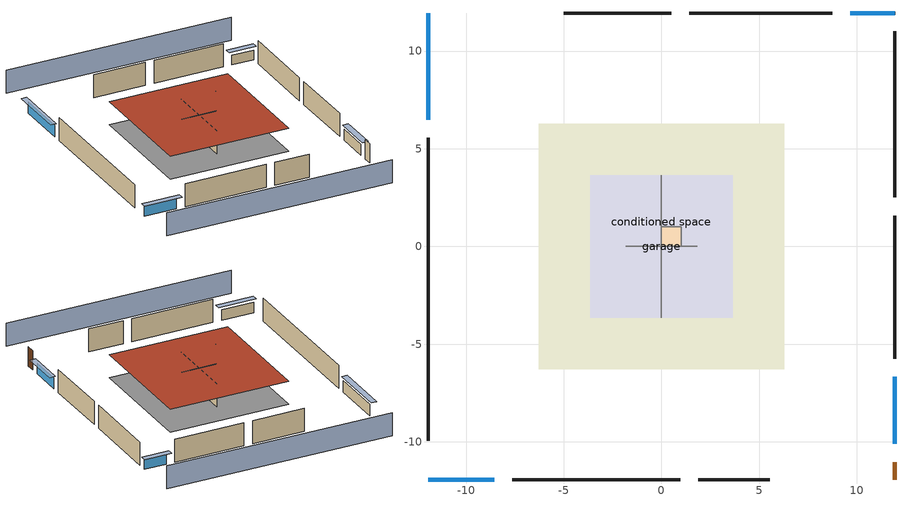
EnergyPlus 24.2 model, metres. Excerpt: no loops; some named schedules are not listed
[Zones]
conditioned space
 floor foundation (Slab2 construction): -6.28,-6.28 -6.28,6.28 6.28,6.28 6.28,-6.28 z0
 wall outside (AdiabaticWallConstruction 1): 11.95,-11.95 11.95,-11.03 z0:2.03
 wall outside (AdiabaticWallConstruction): -11.95,11.95 -11.95,6.49 z0:1.22; 11.95,11.95 9.66,11.95 z0:1.04; 11.95,-10.11 11.95,-6.66 z0:1.16; -11.95,-11.95 -8.57,-11.95 z0:1.1
 wall outside (Wall3 construction): -11.95,5.56 -11.95,-9.94 z0:2.44
 wall outside (Wall4 construction): 0.49,11.95 -5,11.95 z0:2.44
 wall outside (Wall7 construction): 11.95,2.51 11.95,11.02 z0:2.44
 wall outside (Wall8 construction): -7.64,-11.95 0.96,-11.95 z0:2.44
 wall to garage (Wall5 construction): 0,-3.66 0,3.66 z0:2.44
 wall to garage (Wall6 construction): 1.83,0 -1.83,0 z0:2.44
 window (WindowConstruction): -11.95,11.95 -11.95,6.49 z0:1.22
 window (WindowConstruction 1): 11.95,11.95 9.66,11.95 z0:1.04
 window (WindowConstruction 2): 11.95,-10.11 11.95,-6.66 z0:1.16
 window (WindowConstruction 3): -11.95,-11.95 -8.57,-11.95 z0:1.1
 door (Door): 11.95,-11.95 11.95,-11.03 z0:2.03
 roof outside (Roof2 construction): -6.28,6.28 -6.28,-6.28 6.28,-6.28 6.28,6.28 z2.44
furnace airloop ret air zone
 floor adiabatic (AdiabaticConst): 0,0 0,1 1,1 1,0 z0
 wall adiabatic (AdiabaticConst): 0,1 0,0 1,0 1,1 0,1 z0:1
 ceiling adiabatic (AdiabaticConst): 1,0 1,1 0,1 0,0 z1
garage
 floor foundation (Slab1 construction): -3.66,-3.66 -3.66,3.66 3.66,3.66 3.66,-3.66 z0
 wall outside (Wall1 construction): 8.73,11.95 1.42,11.95 z0:2.44
 wall outside (Wall2 construction): 11.95,-5.74 11.95,1.58 z0:2.44
 wall outside (Wall9 construction): 1.89,-11.95 5.55,-11.95 z0:2.44
 roof outside (Roof1 construction): -3.66,3.66 -3.66,-3.66 3.66,-3.66 3.66,3.66 z2.44
shading: 11.95,16.52 -11.95,16.52 / -11.95,-16.52 11.95,-16.52 z0:2.44; -11.95,6.18 -11.95,12.25 -12.56,12.25 -12.56,6.18 z1.52; 9.36,11.95 12.25,11.95 12.25,12.56 9.36,12.56 z1.34; 11.95,-6.36 11.95,-10.41 12.56,-10.41 12.56,-6.36 z1.46; -8.27,-11.95 -12.25,-11.95 -12.25,-12.56 -8.27,-12.56 z1.4
[Building]
Building 1: Terrain=Suburbs
[Site:Location]
Portland Intl Arpt_OR: Latitude {deg}=45.59; Longitude {deg}=-122.6; Time Zone {hr}=-8; Elevation {m}=33; Keep Site Location Information=Yes
[Site:GroundTemperature:Shallow]
10.2558, 8.96328, 8.85977, 9.47314, 11.9355, 14.3863, 16.5111, 17.8571, 17.9714, 16.8767, 14.8061, 12.4304
[Site:WaterMainsTemperature]
Calculation Method=Schedule; Temperature Schedule=mains temperature schedule
[Material] Roughness=Rough; Thermal Absorptance=0.9
Name | Thickness {m} | Conductivity {W/m-K} | Density {kg/m3} | Specific Heat {J/kg-K} | Solar Absorptance | Visible Absorptance
asphalt or fiberglass shingles | 0.00635 | 0.162714 | 1121.4 | 1465.45 | 0.85 | 0.85
concrete 4.0 in. | 0.1016 | 1.803125 | 2242.8 | 837.4 | 0.7 | 0.7
door material | 0.04445 | 0.0612267 | 512.64 | 1214.23 | 0.7 | 0.7
fiber cement siding | 0.009525 | 0.258207 | 347.634 | 1004.88 | 0.5 | 0.5
floor covering | 0.0127 | 0.0450781 | 54.468 | 1339.84 | 0.9 | 0.9
furniture material conditioned space 1; furniture material garage 1 | 0.1524 | 0.115458 | 640.8 | 1214.23 | 0.6 | 0.6
gypsum board | 0.0127 | 0.160291 | 801 | 837.4 | 0.6 | 0.6
osb sheathing 0.5 in. | 0.0127 | 0.115458 | 512.64 | 1214.23 | 0.6 | 0.6
osb sheathing 0.5 in. 1; osb sheathing 0.5 in. 2; osb sheathing 0.5 in. 3 | 0.0127 | 0.115458 | 512.64 | 1214.23 | 0.7 | 0.7
osb sheathing 0.75 in. | 0.01905 | 0.115458 | 512.64 | 1214.23 | 0.7 | 0.7
roof rigid ins | 0.00254769 | 0.029427 | 32.04 | 1214.23 | 0.7 | 0.7
roof rigid ins 1 | 0.103632 | 0.029427 | 32.04 | 1214.23 | 0.7 | 0.7
roof stud and cavity | 0.2032 | 0.161866 | 78.34581 | 1123.46 | 0.7 | 0.7
wall rigid ins | 0.512978 | 0.029427 | 32.04 | 1214.23 | 0.7 | 0.7
wall stud and cavity | 0.1397 | 0.346631 | 139.0536 | 1170.24 | 0.6 | 0.6
wall stud and cavity 1 | 0.1397 | 0.551395 | 139.0536 | 1170.24 | 0.7 | 0.7
wall stud and cavity 2 | 0.1397 | 0.680805 | 139.0536 | 1170.24 | 0.7 | 0.7
wall stud and cavity 3 | 0.0889 | 0.380278 | 52.3479 | 1209.89 | 0.7 | 0.7
wall stud and cavity 4 | 0.0889 | 0.391764 | 83.0341 | 1211.67 | 0.7 | 0.7
wood siding; wood siding 1 | 0.0254 | 0.102417 | 544.68 | 1172.36 | 0.7 | 0.7
[Material:NoMass]
Adiabatic: Roughness=Rough; Thermal Resistance {m2-K/W}=176.1; Thermal Absorptance=0.9; Solar Absorptance=0.7; Visible Absorptance=0.7
[WindowMaterial:SimpleGlazingSystem]
WindowMaterial: U-Factor {W/m2-K}=6.58648; Solar Heat Gain Coefficient=0.76
[Construction]
AdiabaticConst: Adiabatic
AdiabaticWallConstruction: wood siding, wall rigid ins, wall stud and cavity 3, gypsum board
AdiabaticWallConstruction 1: wood siding 1, wall rigid ins, wall stud and cavity 3, gypsum board
Door: door material
furniture construction conditioned space 1: furniture material conditioned space 1
furniture construction garage 1: furniture material garage 1
PartitionWallConstruction: gypsum board, wall stud and cavity 4, gypsum board
Roof1 construction: asphalt or fiberglass shingles, roof rigid ins, osb sheathing 0.5 in.
Roof2 construction: asphalt or fiberglass shingles, roof rigid ins 1, osb sheathing 0.75 in., roof stud and cavity, gypsum board
Slab1 construction: concrete 4.0 in.
Slab2 construction: concrete 4.0 in., floor covering
Wall1 construction; Wall2 construction: fiber cement siding, osb sheathing 0.5 in. 1, wall stud and cavity
Wall3 construction; Wall4 construction: fiber cement siding, osb sheathing 0.5 in. 1, wall stud and cavity 1, gypsum board
Wall5 construction: osb sheathing 0.5 in. 2, wall stud and cavity 2, gypsum board
Wall6 construction: osb sheathing 0.5 in. 3, wall stud and cavity 2, gypsum board
Wall7 construction; Wall8 construction: fiber cement siding, osb sheathing 0.5 in. 3, wall stud and cavity 1, gypsum board
Wall9 construction: fiber cement siding, osb sheathing 0.5 in. 3, wall stud and cavity
WindowConstruction; WindowConstruction 1; WindowConstruction 2; WindowConstruction 3: WindowMaterial
[Zone] Multiplier=1
Name | Volume {m3} | Part of Total Floor Area
conditioned space | 384.656 | Yes
furnace airloop ret air zone | 1 | No
garage | 130.484 | Yes
[Space]
Name | Zone | Volume {m3} | Space Type
conditioned space 1 | conditioned space | 384.656
furnace airloop ret air space | furnace airloop ret air zone |  | Plenum Space Type
garage 1 | garage | 130.484
[SurfaceProperty:ExposedFoundationPerimeter] Exposed Perimeter Calculation Method=TotalExposedPerimeter
Name | Total Exposed Perimeter {m}
Slab2 | 45.72
Slab1 | 18.288
[SurfaceProperty:IncidentSolarMultiplier] Incident Solar Multiplier=1; Incident Solar Multiplier Schedule=trans schedule winter=0.85 summer=0.7
Window1; Window2; Window3; Window4
[InternalMass]
Name | Construction | Zone or ZoneList | Space or SpaceList | Surface Area {m2}
furniture mass conditioned space 1 | furniture construction conditioned space 1 | conditioned space | conditioned space 1 | 63.09974
partition wall mass | PartitionWallConstruction | conditioned space | conditioned space 1 | 157.749
furniture mass garage 1 | furniture construction garage 1 | garage | garage 1 | 5.35122
[Lights] Design Level Calculation Method=LightingLevel; Return Air Fraction=0; Fraction Radiant=0.6; Fraction Visible=0.2; Fraction Replaceable=1
Name | Zone or ZoneList or Space or SpaceList | Schedule | Lighting Level {W}
interior lighting | conditioned space 1 | lighting_interior | 1367.66
garage lighting | garage 1 | lighting_garage | 70.2906
[People]
occupants: Zone or ZoneList or Space or SpaceList=conditioned space 1; Number of People Schedule=occupants; Number of People Calculation Method=People; Number of People=2; Fraction Radiant=0.314171; Sensible Heat Fraction=0.56303; Activity Level Schedule=occupants activity schedule; Carbon Dioxide Generation Rate {m3/s-W}=0; Enable ASHRAE 55 Comfort Warnings=No; Mean Radiant Temperature Calculation Type=EnclosureAveraged
[ElectricEquipment] Zone or ZoneList or Space or SpaceList=conditioned space 1; Design Level Calculation Method=EquipmentLevel
Name | Schedule | Design Level {W} | Fraction Latent | Fraction Radiant | Fraction Lost
clothes dryer | clothes_dryer | 887.673 | 0.015 | 0.081 | 0.85
clothes washer | clothes_washer | 638.985 | 0.03 | 0.162 | 0.7
cooking range | cooking_range | 129.813 | 0.16 | 0.384 | 0.2
dishwasher | dishwasher | 775.363 | 0.3 | 0.18 | 0.4
fridge | fridge schedule | 43.7215 | 0 | 0.6 | 0
mech vent bath fan 0 | mech vent bath fan 0 schedule | 30 | 0 | 0 | 1
mech vent house fan | mech vent house fan schedule | 0 | 0 | 0 | 1
mech vent house fan cfis | mech vent house fan cfis schedule | 0 | 0 | 0 | 0
mech vent range fan 0 | mech vent range fan 0 schedule | 30 | 0 | 0 | 1
misc plug loads | plug_loads_other | 328.436 | 0.021 | 0.558 | 0.049
misc tv | plug_loads_tv | 590.47 | 0 | 0.6 | 0
whole house fan | Always On Discrete | 0 | 0 | 0 | 1
[OtherEquipment] Design Level Calculation Method=EquipmentLevel
Name | Fuel Type | Zone or ZoneList or Space or SpaceList | Schedule | Design Level {W} | Fraction Latent | Fraction Radiant | Fraction Lost
clothes dryer 1 | NaturalGas | conditioned space 1 | clothes_dryer | 11792.9 | 0.015 | 0.081 | 0.85
cooking range 1 | NaturalGas | conditioned space 1 | cooking_range | 3804.45 | 0.16 | 0.384 | 0.2
furnace airloop_0 SupCondToLv; furnace airloop_0 SupSensLkToCond; mech vent house fan sensible load | None | conditioned space 1 | Always On Discrete | 0 | 0 | 0 | 0
furnace airloop_0 SupLatLkToCond; mech vent house fan latent load | None | conditioned space 1 | Always On Discrete | 0 | 1 | 0 | 0
general water use latent | None | conditioned space 1 | general water use schedule | 44.1266 | 1 | 0 | 0
general water use sensible | None | conditioned space 1 | general water use schedule | -43.4886 | 0 | 0.6 | 0
furnace airloop_0 RetCondToRP; furnace airloop_0 RetSensLkToRP | None | furnace airloop ret air space | Always On Discrete | 0 | 0 | 0 | 0
furnace airloop_0 RetLatLkToRP | None | furnace airloop ret air space | Always On Discrete | 0 | 1 | 0 | 0
furnace airloop_0 RetCondToDZ; furnace airloop_0 SupCondToDZ; furnace airloop_0 SupSensLkToDZ; water heater sens | None | garage 1 | Always On Discrete | 0 | 0 | 0 | 0
furnace airloop_0 SupLatLkToDZ; water heater lat | None | garage 1 | Always On Discrete | 0 | 1 | 0 | 0
water heater energy adjustment1 | Electricity | garage 1 | Always On Discrete | 0.01 | 0 | 0 | 1
[ZoneInfiltration:DesignFlowRate] Schedule=Always On Discrete; Design Flow Rate Calculation Method=Flow/Zone; Design Flow Rate {m3/s}=0
Name | Zone or ZoneList or Space or SpaceList
infil flow; natural vent flow; whole house fan flow | conditioned space 1
garage 1 duct leakage imbalance infil flow | garage 1
[ZoneMixing] Schedule=Always On Continuous; Design Flow Rate Calculation Method=Flow/Zone; Design Flow Rate {m3/s}=0
Name | Zone or Space | Source Zone or Space
furnace airloop_0 ZoneMixDZToCond mix | conditioned space | garage
furnace airloop_0 ZoneMixCondToDZ mix | garage | conditioned space
[SpaceList]
Plenum Space Type: furnace airloop ret air space
[ZoneInfiltration:EffectiveLeakageArea]
infil garage 1: Zone or Space=garage 1; Schedule=Always On Discrete; Effective Air Leakage Area {cm2}=543.674; Stack Coefficient=0.000129147; Wind Coefficient=4.38083e-05
[AvailabilityManager:Scheduled]
furnace airloop Availability Manager: Schedule=Always On Discrete
[AirLoopHVAC:ReturnPlenum]
Air Loop HVAC Return Plenum 1: Zone=furnace airloop ret air zone
[WaterUse:Equipment]
dishwasher: Peak Flow Rate {m3/s}=1.01052e-05; Flow Rate Fraction Schedule=hot_water_dishwasher
[Foundation:Kiva] Wall Height Above Grade {m}=0.1016; Wall Depth Below Slab {m}=0.2032
Name | Initial Indoor Air Temperature {C}
Foundation Kiva 1 | 13.4258
Foundation Kiva 2 | 18.3333
[Foundation:Kiva:Settings]
Soil Conductivity {W/m-K}=0.8655; Soil Density {kg/m3}=1842.3; Soil Specific Heat {J/kg-K}=418.7; Ground Solar Absorptivity=0.9; Ground Thermal Absorptivity=0.9; Ground Surface Roughness {m}=0.03; Far-Field Width {m}=40; Deep-Ground Boundary Condition=ZeroFlux; Deep-Ground Depth {m}=40; Minimum Cell Dimension {m}=0.2; Maximum Cell Growth Coefficient=3; Simulation Timestep=Timestep
[Exterior:Lights]
exterior lighting: Schedule=exterior lighting schedule; Design Level {W}=42.5523
[EnergyManagementSystem:GlobalVariable]
furnace_airloop_0_DuctImbalLkExhFanEquivCond
furnace_airloop_0_DuctImbalLkExhFanEquivDZ
furnace_airloop_0_DuctImbalLkSupFanEquivCond
furnace_airloop_0_DuctImbalLkSupFanEquivDZ
furnace_airloop_0_DZ_T
furnace_airloop_0_DZ_W
furnace_airloop_0_RetCondToDZ
furnace_airloop_0_RetCondToRP
furnace_airloop_0_RetLatLkToRP
furnace_airloop_0_RetSensLkToRP
furnace_airloop_0_SupCondToDZ
furnace_airloop_0_SupCondToLv
furnace_airloop_0_SupLatLkToCond
furnace_airloop_0_SupLatLkToDZ
furnace_airloop_0_SupSensLkToCond
furnace_airloop_0_SupSensLkToDZ
furnace_airloop_0_ZoneMixCondToDZ
furnace_airloop_0_ZoneMixDZToCond
furnace_airloop_AH_MFR
furnace_airloop_AH_Tout
furnace_airloop_AH_VFR
furnace_airloop_AH_Wout
furnace_airloop_Fan_RTF
furnace_airloop_RA_T
furnace_airloop_Ra_W
infil_program_Qfan
infil_program_Qinf
natural_vent_program_Qnv
natural_vent_program_Qwhf
[EnergyManagementSystem:Sensor]
Name | Output:Variable or Output:Meter Index Key | Output:Variable or Output:Meter
airflow_gain | infil flow | Infiltration Sensible Heat Gain Energy
airflow_gain_1 | natural vent flow | Infiltration Sensible Heat Gain Energy
airflow_gain_2 | whole house fan flow | Infiltration Sensible Heat Gain Energy
airflow_loss | infil flow | Infiltration Sensible Heat Loss Energy
airflow_loss_1 | natural vent flow | Infiltration Sensible Heat Loss Energy
airflow_loss_2 | whole house fan flow | Infiltration Sensible Heat Loss Energy
clg_load_cond |  | Cooling:EnergyTransfer:Zone:CONDITIONED SPACE
clg_load_duct |  | Cooling:EnergyTransfer:Zone:FURNACE AIRLOOP RET AIR ZONE
clg_sp_s; clg_sp_s_1 | cooling setpoint | Schedule Value
clothes_dryer_exhaust_0_sch_s | clothes_dryer | Schedule Value
cool_season | cooling season schedule | Schedule Value
ducts_conv | furnace airloop_0 RetCondToRP | Other Equipment Convective Heating Energy
ducts_conv_1 | furnace airloop_0 RetLatLkToRP | Other Equipment Convective Heating Energy
ducts_conv_2 | furnace airloop_0 RetSensLkToRP | Other Equipment Convective Heating Energy
ducts_conv_3 | furnace airloop_0 SupCondToLv | Other Equipment Convective Heating Energy
ducts_conv_4 | furnace airloop_0 SupLatLkToCond | Other Equipment Convective Heating Energy
ducts_conv_5 | furnace airloop_0 SupSensLkToCond | Other Equipment Convective Heating Energy
ducts_rad | furnace airloop_0 RetCondToRP | Other Equipment Radiant Heating Energy
ducts_rad_1 | furnace airloop_0 RetLatLkToRP | Other Equipment Radiant Heating Energy
ducts_rad_2 | furnace airloop_0 RetSensLkToRP | Other Equipment Radiant Heating Energy
ducts_rad_3 | furnace airloop_0 SupCondToLv | Other Equipment Radiant Heating Energy
ducts_rad_4 | furnace airloop_0 SupLatLkToCond | Other Equipment Radiant Heating Energy
ducts_rad_5 | furnace airloop_0 SupSensLkToCond | Other Equipment Radiant Heating Energy
furnace_airloop_0_DZ_T_s | garage | Zone Air Temperature
furnace_airloop_0_DZ_W_s | garage | Zone Mean Air Humidity Ratio
furnace_airloop_AH_MFR_s | Node 5 | System Node Mass Flow Rate
furnace_airloop_AH_Tout_s | Node 5 | System Node Temperature
furnace_airloop_AH_VFR_s | Node 5 | System Node Current Density Volume Flow Rate
furnace_airloop_AH_Wout_s | Node 5 | System Node Humidity Ratio
furnace_airloop_RA_T_s | Node 8 | System Node Temperature
furnace_airloop_Ra_W_s | Node 8 | System Node Humidity Ratio
htg_load_cond |  | Heating:EnergyTransfer:Zone:CONDITIONED SPACE
htg_load_duct |  | Heating:EnergyTransfer:Zone:FURNACE AIRLOOP RET AIR ZONE
htg_sp_s; htg_sp_s_1 | heating setpoint | Schedule Value
ig_ee_conv | clothes dryer | Electric Equipment Convective Heating Energy
ig_ee_conv_2 | cooking range | Electric Equipment Convective Heating Energy
ig_ee_conv_3 | dishwasher | Electric Equipment Convective Heating Energy
ig_ee_conv_4 | fridge | Electric Equipment Convective Heating Energy
ig_ee_conv_5 | misc plug loads | Electric Equipment Convective Heating Energy
ig_ee_conv_6 | misc tv | Electric Equipment Convective Heating Energy
ig_ee_conv_7 | whole house fan | Electric Equipment Convective Heating Energy
ig_ee_rad | clothes dryer | Electric Equipment Radiant Heating Energy
ig_ee_rad_2 | cooking range | Electric Equipment Radiant Heating Energy
ig_ee_rad_3 | dishwasher | Electric Equipment Radiant Heating Energy
ig_ee_rad_4 | fridge | Electric Equipment Radiant Heating Energy
ig_ee_rad_5 | misc plug loads | Electric Equipment Radiant Heating Energy
ig_ee_rad_6 | misc tv | Electric Equipment Radiant Heating Energy
ig_ee_rad_7 | whole house fan | Electric Equipment Radiant Heating Energy
ig_lgt_conv | interior lighting | Lights Convective Heating Energy
ig_lgt_rad | interior lighting | Lights Radiant Heating Energy
ig_lgt_vis | interior lighting | Lights Visible Radiation Heating Energy
ig_oe_conv | clothes dryer 1 | Other Equipment Convective Heating Energy
ig_oe_conv_1 | cooking range 1 | Other Equipment Convective Heating Energy
ig_oe_conv_2 | general water use latent | Other Equipment Convective Heating Energy
ig_oe_conv_3 | general water use sensible | Other Equipment Convective Heating Energy
ig_oe_rad | clothes dryer 1 | Other Equipment Radiant Heating Energy
ig_oe_rad_1 | cooking range 1 | Other Equipment Radiant Heating Energy
ig_oe_rad_2 | general water use latent | Other Equipment Radiant Heating Energy
ig_oe_rad_3 | general water use sensible | Other Equipment Radiant Heating Energy
ig_ppl_conv | occupants | People Convective Heating Energy
ig_ppl_rad | occupants | People Radiant Heating Energy
im_conv | furniture mass conditioned space 1 | Surface Inside Face Convection Heat Gain Energy
im_conv_1 | partition wall mass | Surface Inside Face Convection Heat Gain Energy
im_ig | furniture mass conditioned space 1 | Surface Inside Face Internal Gains Radiation Heat Gain Energy
im_ig_1 | partition wall mass | Surface Inside Face Internal Gains Radiation Heat Gain Energy
im_lgt | furniture mass conditioned space 1 | Surface Inside Face Lights Radiation Heat Gain Energy
im_lgt_1 | partition wall mass | Surface Inside Face Lights Radiation Heat Gain Energy
im_sol | furniture mass conditioned space 1 | Surface Inside Face Solar Radiation Heat Gain Energy
im_sol_1 | partition wall mass | Surface Inside Face Solar Radiation Heat Gain Energy
im_surf | furniture mass conditioned space 1 | Surface Inside Face Net Surface Thermal Radiation Heat Gain Energy
im_surf_1 | partition wall mass | Surface Inside Face Net Surface Thermal Radiation Heat Gain Energy
mech_vent_bath_fan_0_sch_s | mech vent bath fan 0 schedule | Schedule Value
mech_vent_range_fan_0_sch_s | mech vent range fan 0 schedule | Schedule Value
mv_conv | mech vent bath fan 0 | Electric Equipment Convective Heating Energy
mv_conv_1 | mech vent house fan | Electric Equipment Convective Heating Energy
mv_conv_2 | mech vent house fan cfis | Electric Equipment Convective Heating Energy
mv_conv_3 | mech vent range fan 0 | Electric Equipment Convective Heating Energy
mv_conv_4 | mech vent house fan latent load | Other Equipment Convective Heating Energy
mv_conv_5 | mech vent house fan sensible load | Other Equipment Convective Heating Energy
mv_rad | mech vent bath fan 0 | Electric Equipment Radiant Heating Energy
mv_rad_1 | mech vent house fan | Electric Equipment Radiant Heating Energy
mv_rad_2 | mech vent house fan cfis | Electric Equipment Radiant Heating Energy
mv_rad_3 | mech vent range fan 0 | Electric Equipment Radiant Heating Energy
mv_rad_4 | mech vent house fan latent load | Other Equipment Radiant Heating Energy
mv_rad_5 | mech vent house fan sensible load | Other Equipment Radiant Heating Energy
natural_vent_s | natural vent schedule | Schedule Value
out_pb_s |  | Site Outdoor Air Barometric Pressure
out_wt_s |  | Site Outdoor Air Humidity Ratio
site_vw_s |  | Site Wind Speed
ss_back_out | Window1 | Surface Window Shortwave from Zone Back Out Window Heat Transfer Rate
ss_back_out_1 | Window2 | Surface Window Shortwave from Zone Back Out Window Heat Transfer Rate
ss_back_out_2 | Window3 | Surface Window Shortwave from Zone Back Out Window Heat Transfer Rate
ss_back_out_3 | Window4 | Surface Window Shortwave from Zone Back Out Window Heat Transfer Rate
ss_conv | Door1 | Surface Inside Face Convection Heat Gain Energy
ss_conv_1 | Window1 | Surface Inside Face Convection Heat Gain Energy
ss_conv_2 | Window2 | Surface Inside Face Convection Heat Gain Energy
ss_conv_3 | Window3 | Surface Inside Face Convection Heat Gain Energy
ss_conv_4 | Window4 | Surface Inside Face Convection Heat Gain Energy
ss_ig | Door1 | Surface Inside Face Internal Gains Radiation Heat Gain Energy
ss_ig_1 | Window1 | Surface Inside Face Internal Gains Radiation Heat Gain Energy
ss_ig_2 | Window2 | Surface Inside Face Internal Gains Radiation Heat Gain Energy
ss_ig_3 | Window3 | Surface Inside Face Internal Gains Radiation Heat Gain Energy
ss_ig_4 | Window4 | Surface Inside Face Internal Gains Radiation Heat Gain Energy
ss_lgt | Door1 | Surface Inside Face Lights Radiation Heat Gain Energy
ss_sol | Door1 | Surface Inside Face Solar Radiation Heat Gain Energy
ss_surf | Door1 | Surface Inside Face Net Surface Thermal Radiation Heat Gain Energy
ss_surf_1 | Window1 | Surface Inside Face Net Surface Thermal Radiation Heat Gain Energy
ss_surf_2 | Window2 | Surface Inside Face Net Surface Thermal Radiation Heat Gain Energy
ss_surf_3 | Window3 | Surface Inside Face Net Surface Thermal Radiation Heat Gain Energy
ss_surf_4 | Window4 | Surface Inside Face Net Surface Thermal Radiation Heat Gain Energy
ss_trans_in | Window1 | Surface Window Transmitted Solar Radiation Rate
ss_trans_in_1 | Window2 | Surface Window Transmitted Solar Radiation Rate
ss_trans_in_2 | Window3 | Surface Window Transmitted Solar Radiation Rate
ss_trans_in_3 | Window4 | Surface Window Transmitted Solar Radiation Rate
ss_trans_out | Window1 | Surface Inside Face Initial Transmitted Diffuse Transmitted Out Window Solar Radiation Rate
ss_trans_out_1 | Window2 | Surface Inside Face Initial Transmitted Diffuse Transmitted Out Window Solar Radiation Rate
ss_trans_out_2 | Window3 | Surface Inside Face Initial Transmitted Diffuse Transmitted Out Window Solar Radiation Rate
ss_trans_out_3 | Window4 | Surface Inside Face Initial Transmitted Diffuse Transmitted Out Window Solar Radiation Rate
s_conv | Roof2 | Surface Inside Face Convection Heat Gain Energy
s_conv_1 | Slab2 | Surface Inside Face Convection Heat Gain Energy
s_conv_2 | Wall3 | Surface Inside Face Convection Heat Gain Energy
s_conv_3 | Wall4 | Surface Inside Face Convection Heat Gain Energy
s_conv_4 | Wall5 | Surface Inside Face Convection Heat Gain Energy
s_conv_5 | Wall6 | Surface Inside Face Convection Heat Gain Energy
s_conv_6 | Wall7 | Surface Inside Face Convection Heat Gain Energy
s_conv_7 | Wall8 | Surface Inside Face Convection Heat Gain Energy
s_ig | Roof2 | Surface Inside Face Internal Gains Radiation Heat Gain Energy
s_ig_1 | Slab2 | Surface Inside Face Internal Gains Radiation Heat Gain Energy
s_ig_2 | Wall3 | Surface Inside Face Internal Gains Radiation Heat Gain Energy
s_ig_3 | Wall4 | Surface Inside Face Internal Gains Radiation Heat Gain Energy
s_ig_4 | Wall5 | Surface Inside Face Internal Gains Radiation Heat Gain Energy
s_ig_5 | Wall6 | Surface Inside Face Internal Gains Radiation Heat Gain Energy
s_ig_6 | Wall7 | Surface Inside Face Internal Gains Radiation Heat Gain Energy
s_ig_7 | Wall8 | Surface Inside Face Internal Gains Radiation Heat Gain Energy
s_lgt | Roof2 | Surface Inside Face Lights Radiation Heat Gain Energy
s_lgt_1 | Slab2 | Surface Inside Face Lights Radiation Heat Gain Energy
s_lgt_2 | Wall3 | Surface Inside Face Lights Radiation Heat Gain Energy
s_lgt_3 | Wall4 | Surface Inside Face Lights Radiation Heat Gain Energy
s_lgt_4 | Wall5 | Surface Inside Face Lights Radiation Heat Gain Energy
s_lgt_5 | Wall6 | Surface Inside Face Lights Radiation Heat Gain Energy
s_lgt_6 | Wall7 | Surface Inside Face Lights Radiation Heat Gain Energy
s_lgt_7 | Wall8 | Surface Inside Face Lights Radiation Heat Gain Energy
s_sol | Roof2 | Surface Inside Face Solar Radiation Heat Gain Energy
s_sol_1 | Slab2 | Surface Inside Face Solar Radiation Heat Gain Energy
s_sol_2 | Wall3 | Surface Inside Face Solar Radiation Heat Gain Energy
s_sol_3 | Wall4 | Surface Inside Face Solar Radiation Heat Gain Energy
s_sol_4 | Wall5 | Surface Inside Face Solar Radiation Heat Gain Energy
s_sol_5 | Wall6 | Surface Inside Face Solar Radiation Heat Gain Energy
s_sol_6 | Wall7 | Surface Inside Face Solar Radiation Heat Gain Energy
s_sol_7 | Wall8 | Surface Inside Face Solar Radiation Heat Gain Energy
s_surf | Roof2 | Surface Inside Face Net Surface Thermal Radiation Heat Gain Energy
s_surf_1 | Slab2 | Surface Inside Face Net Surface Thermal Radiation Heat Gain Energy
s_surf_2 | Wall3 | Surface Inside Face Net Surface Thermal Radiation Heat Gain Energy
s_surf_3 | Wall4 | Surface Inside Face Net Surface Thermal Radiation Heat Gain Energy
s_surf_4 | Wall5 | Surface Inside Face Net Surface Thermal Radiation Heat Gain Energy
s_surf_5 | Wall6 | Surface Inside Face Net Surface Thermal Radiation Heat Gain Energy
s_surf_6 | Wall7 | Surface Inside Face Net Surface Thermal Radiation Heat Gain Energy
s_surf_7 | Wall8 | Surface Inside Face Net Surface Thermal Radiation Heat Gain Energy
water_heater_amb_rh | garage | Zone Air Relative Humidity
